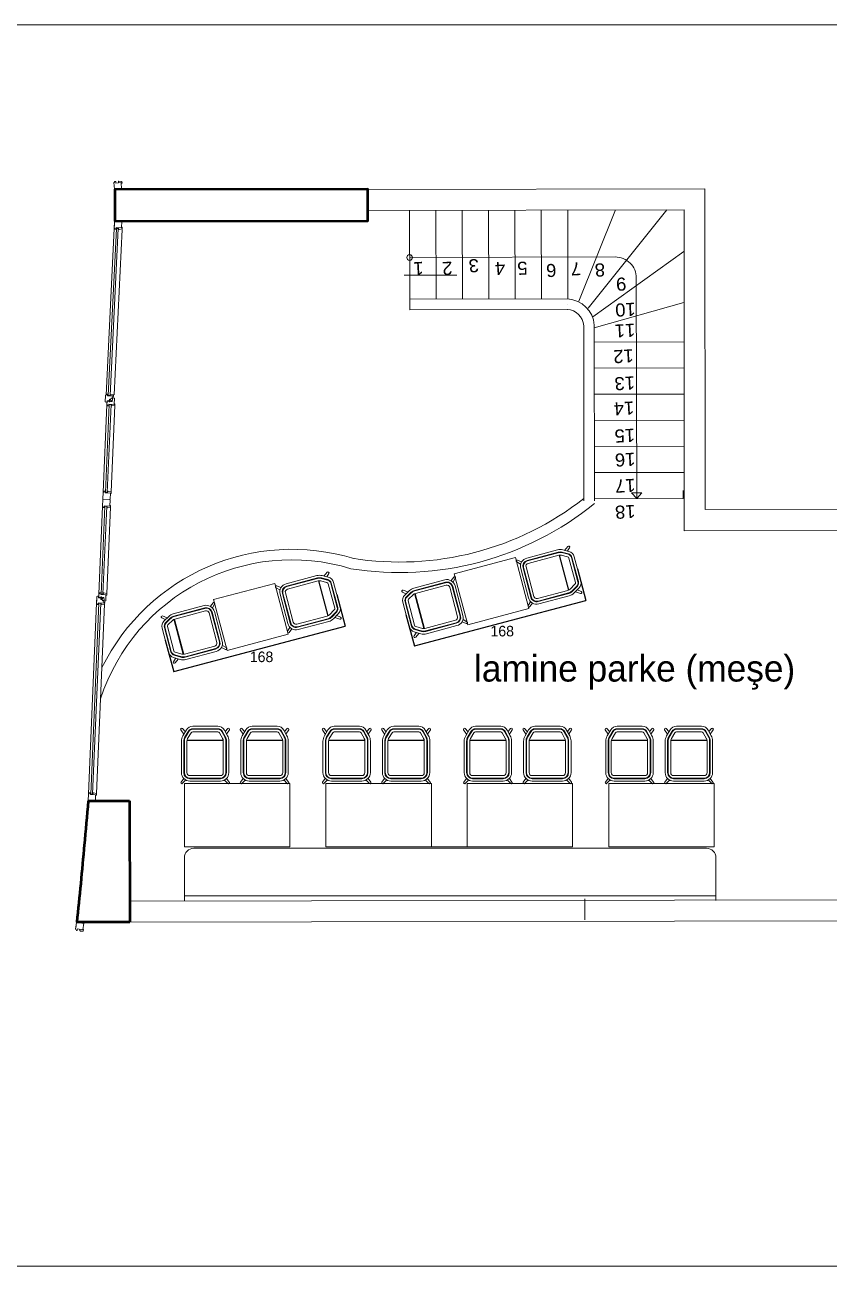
# Model space of a CAD drawing. Header units: millimetres. Extents: x 280 to 14881, y -4087 to -2041.
# Drawn here: x 7125 to 7888, y -3219 to -2041 of the extents above; entities that cross this region are included whole.
import ezdxf

# ---------------------------------------------------------------- set-up
doc = ezdxf.new("R2010")
doc.units = ezdxf.units.MM
doc.layers.get('Defpoints').update_dxf_attribs({"lineweight": 18})
for name, color, linetype, lineweight in [('alan', 2, 'Continuous', 0), ('dog-pen', 150, 'Continuous', 5), ('duvar2', 234, 'Continuous', 0), ('kolon', 105, 'Continuous', 50), ('korkuluk', 34, 'Continuous', 5), ('merdiven', 8, 'Continuous', 5), ('PAGE-MOBİLYA İNCE', 59, 'Continuous', 18), ('PAGE-MOBİLYA ORTA', 28, 'Continuous', 25), ('pen-gor', 4, 'Continuous', 5), ('YAZI', 9, 'Continuous', 18)]:
    doc.layers.add(name, color=color, linetype=linetype, lineweight=lineweight)
doc.styles.add('DDG Dimensions', font='arial.ttf')
doc.dimstyles.get("Standard").update_dxf_attribs({"dimtxt": 10, "dimasz": 0.18, "dimexe": 0.18, "dimexo": 0.0625, "dimgap": 0.09, "dimtad": 2, "dimtih": 1, "dimtoh": 1, "dimdec": 0, "dimzin": 0, "dimtxsty": 'Standard', "dimcen": 0.09, "dimadec": 0, "dimazin": 0, "dimtfac": 1, "dimtdec": 0, "dimtofl": 0, "dimtmove": 0, "dimatfit": 3, "dimfxl": 1, "dimtolj": 1, "dimtzin": 0, "dimarcsym": 0})

# ---------------------------------------------------------------- blocks, each defined once
blk = doc.blocks.new('bar taburesi plan re')
at = {"color": 0, "linetype": 'ByBlock'}
for p, q in [((-23.61777768538741, 0.908719418075634), (-21.09937028377317, -2.346922998665831)), ((-19.25823960673733, -0.8735570849457872, 11.09277198386348), (-22.11755768936564, 2.087675640937959)), ((13.70723894572438, 0), (-15.25433880771015, 0)), ((17.72998585250752, -0.8469405977775748, 10.99306667512241), (20.56360348869203, 2.087675640937959)), ((22.06382348472107, 0.908719418075634), (19.54541608310683, -2.346922998665831)), ((-23.25433880771015, -8), (-23.25433880771015, -37.92328750973684)), ((-20.96433880770928, -8), (-20.96433880770928, -37.92328750973684)), ((-20.49433880771539, -8), (-20.49433880771539, -37.92328750973684)), ((-18.00433880771015, -8), (-18.00433880771015, -37.92328750973684)), ((13.70723894572438, -2.290000000000873), (-15.25433880771015, -2.290000000000873)), ((13.70723894572438, -2.760000000002037), (-15.25433880771015, -2.760000000002037)), ((13.70723894572438, -5.25), (-15.25433880771015, -5.25)), ((16.45723894572438, -38.19216937051533), (16.45723894572438, -8)), ((18.94723894572235, -38.19216937051533), (18.94723894572235, -8)), ((19.41723894572351, -38.19216937051533), (19.41723894572351, -8)), ((21.70723894572438, -38.19216937051533), (21.70723894572438, -8)), ((-23.82639056940389, -48.61676183580128), (-21.07698997910484, -44.64448935128894)), ((-19.82751433739031, -46.99507293582428), (-22.28096758052561, -49.81743958631704)), ((-21.8508835344619, -43.03204653331341), (-18.55317194934469, -48.5811290025631)), ((-19.88227479203487, -41.86214071691209), (-16.58456320692494, -47.4112231861654)), ((-19.47823718988366, -41.62202904280639), (-16.18052560476644, -47.17111151205607)), ((-17.97411739054951, -38.45825491903088), (16.44978029829508, -38.45825491903088)), ((-17.97411739054951, -38.94177221614518), (16.44978029829508, -38.94177221614518)), ((-17.33769755291723, -40.34994804593589), (-14.0399859678073, -45.89903051518557)), ((11.35615046416933, -46.74500338578218), (-12.53485857626947, -46.75499753293843)), ((12.88466560615052, -45.8458284221342), (16.00069937789522, -40.24516248699001)), ((15.06056591687229, -47.05643068455539), (18.17659968862426, -41.4557647494148)), ((15.47127802371688, -47.28493793890812), (18.58731179546157, -41.68427200376753)), ((17.47240722514834, -48.39830307182274), (20.44579441047972, -43.05402584611875)), ((18.29993057515094, -47.01474840551236), (20.75338381827896, -49.83711505600149)), ((22.29880680715723, -48.63643730548574), (19.54940621685819, -44.66416482097701)), ((11.35719208715454, -49.23500316791615), (-12.53381695328426, -49.2449973150724)), ((11.35738869872148, -49.70500312678996), (-12.53362034171732, -49.71499727394984)), ((11.35834665721631, -51.99500292642188), (-12.53266238322249, -52.00499707357812))]:
    blk.add_line(p, q, dxfattribs=at)
for centre, radius, start, end in [((-22.86467605484359, 1.498876398174616), 0.9567901165355821, 38.08598892795185, 218.0835004905055), ((-15.25433880771015, -8), 8, 90, 180), ((13.70723894572438, -8), 8, 0, 90), ((21.31459080184141, 1.499345680163969, 0.0020470716276577), 0.9540382563419963, 321.7509979610345, 141.9472325480943), ((-15.25433880771015, -8), 5.709999999999999, 90, 180), ((-15.25433880771015, -8), 5.24, 90, 180), ((-15.25433880771015, -8), 2.75, 90, 180), ((13.70723894572438, -8), 5.709999999999999, 0, 90), ((13.70723894572438, -8), 5.24, 0, 90), ((13.70723894572438, -8), 2.75, 0, 90), ((-13.25433880771015, -37.92328750973684), 10, 180, 210.7221907860423), ((-13.25433880771015, -37.92328750973684), 7.709999999999999, 180, 210.7221907860423), ((-13.25433880771015, -37.92328750973684), 7.24, 180, 210.7221907860423), ((-13.25433880771015, -37.92328750973684), 4.75, 180, 210.7221907860423), ((-12.53559064062574, -45.00499768605732), 1.75, 210.7221907860423, 270.0239681137517), ((11.35541839982034, -44.99500353889742), 1.75, 270.0239681137517, 330.9098179498873), ((11.35541839982034, -44.99500353889742), 4.24, 270.0239681137517, 330.9098179498873), ((11.70723894572438, -38.19216937051533), 4.75, 330.9098179498873, 0), ((11.70723894572438, -38.19216937051533), 7.24, 330.9098179498873, 0), ((11.70723894572438, -38.19216937051533), 7.709999999999999, 330.9098179498873, 0), ((11.70723894572438, -38.19216937051533), 10, 330.9098179498873, 0), ((-23.02058201616455, -49.17450064163132), 0.98, 145.3110308115134, 318.9999150743826), ((-12.53559064062574, -45.00499768605732), 7, 210.7221907860423, 270.0239681137517), ((-12.53559064062574, -45.00499768605732), 4.709999999999999, 210.7221907860423, 270.0239681137517), ((-12.53559064062574, -45.00499768605732), 4.24, 210.7221907860423, 270.0239681137517), ((11.35541839982034, -44.99500353889742), 4.709999999999999, 270.0239681137517, 330.9098179498873), ((11.35541839982034, -44.99500353889742), 7, 270.0239681137517, 330.9098179498873), ((21.4929982539179, -49.19417611131575), 0.98, 221.0000849256174, 34.68896918848657)]:
    blk.add_arc(centre, radius, start, end, dxfattribs=at)
blk = doc.blocks.new('*D36')
at = {"layer": 'Defpoints', "color": 0, "transparency": 16777216}
for p in [(7420.947948611513, -2581.459867351404), (7428.889123044499, -2611.34020159353), (7258.168298694945, -2624.794062406509)]:
    blk.add_point(p, dxfattribs=at)
at = {"layer": 'duvar2', "color": 0, "lineweight": -2, "transparency": 16777216}
for p, q in [((7420.964001725473, -2581.520270559367), (7428.935356012704, -2611.514162832463)), ((7266.265335185677, -2654.560061715414), (7428.715161805565, -2611.386434561734)), ((7258.184351808905, -2624.854465614471), (7266.137606914946, -2654.780255922551))]:
    blk.add_line(p, q, dxfattribs=at)
at = {"layer": 'duvar2', "color": 0, "transparency": 16777216}
for points in [[(7428.707456310865, -2611.357441021912), (7428.722867300266, -2611.415428101555), (7428.889123044499, -2611.34020159353)], [(7266.257629690976, -2654.531068175592), (7266.273040680377, -2654.589055255236), (7266.091373946743, -2654.606294683618)]]:
    blk.add_solid(points, dxfattribs=at)
at = {"layer": 'duvar2', "color": 0, "transparency": 16777216, "insert": (7349.529362551365, -2640.645842420142), "char_height": 10, "attachment_point": 5}
blk.add_mtext('\\A1;168', dxfattribs=at)
blk = doc.blocks.new('*D37')
at = {"layer": 'Defpoints', "color": 0, "transparency": 16777216}
for p in [(7649.264290643911, -2557.047049862193), (7657.205465076897, -2586.92738410432), (7486.484640727344, -2600.381244917297)]:
    blk.add_point(p, dxfattribs=at)
at = {"layer": 'duvar2', "color": 0, "lineweight": -2, "transparency": 16777216}
for p, q in [((7649.280343757871, -2557.107453070156), (7657.251698045102, -2587.101345343252)), ((7494.581677218074, -2630.147244226204), (7657.031503837963, -2586.973617072524)), ((7486.500693841303, -2600.44164812526), (7494.453948947345, -2630.367438433341))]:
    blk.add_line(p, q, dxfattribs=at)
at = {"layer": 'duvar2', "color": 0, "transparency": 16777216}
for points in [[(7657.023798343263, -2586.944623532702), (7657.039209332665, -2587.002610612346), (7657.205465076897, -2586.92738410432)], [(7494.573971723374, -2630.118250686382), (7494.589382712775, -2630.176237766025), (7494.40771597914, -2630.193477194408)]]:
    blk.add_solid(points, dxfattribs=at)
at = {"layer": 'duvar2', "color": 0, "transparency": 16777216, "insert": (7577.845704583764, -2616.233024930932), "char_height": 10, "attachment_point": 5}
blk.add_mtext('\\A1;168', dxfattribs=at)

msp = doc.modelspace()

# ---------------------------------------------------------------- linework, layer by layer
at = {"layer": 'alan'}
msp.add_line((7656.100845288445, -2890.035084127992), (7656.072589362066, -2870.160672447042), dxfattribs=at)
at = {"layer": 'dog-pen'}
for points in [[(7216.747807357879, -2196.842709433507), (7216.32266556202, -2190.657302862101), (7211.334434456054, -2191.000159149082), (7211.238434695711, -2189.603454439459), (7211.025191200013, -2189.417639446672), (7210.426603467276, -2189.458782201122), (7209.697057747715, -2190.511285428214), (7209.497528503478, -2190.524999679708), (7209.723813652879, -2193.817232209638)], [(7216.32266556202, -2190.657302862101), (7216.747807357879, -2196.842709433507), (7216.049455003056, -2196.890709313686), (7216.049455003056, -2196.890709313686), (7215.25133802609, -2196.945566319611), (7215.25133802609, -2196.945566319611), (7214.952044159712, -2196.966137696816), (7214.952044159712, -2196.966137696816), (7213.754868694297, -2197.048423205697), (7213.754868694297, -2197.048423205697), (7211.560047007697, -2197.199279971976), (7211.560047007697, -2197.199279971976), (7210.362871542256, -2197.281565480846), (7209.936384550787, -2196.909935495298), (7209.49752850346, -2190.524999679716)], [(7216.35695119073, -2191.156125972686), (7216.855774301308, -2191.121840344009), (7217.134496790455, -2190.801975100434), (7217.0457571566, -2189.510898288323), (7214.118297486431, -2189.210931824176), (7213.939339619414, -2189.523939941997), (7213.64004575304, -2189.54451131922), (7213.728785386917, -2190.835588131335)], [(7216.530853304157, -2233.46541478906), (7216.796047615931, -2227.271089000295), (7216.096688252695, -2227.241147707047), (7216.096688252695, -2227.241147707047), (7215.29742040897, -2227.206929086171), (7215.29742040897, -2227.206929086171), (7214.997694967555, -2227.19409710336), (7214.997694967555, -2227.19409710336), (7213.798793202022, -2227.142769172036), (7213.798793202022, -2227.142769172036), (7211.600806631835, -2227.048667964622), (7211.600806631835, -2227.048667964622), (7210.401904866267, -2226.997340033327), (7209.985161633955, -2227.379864644763), (7209.711412666966, -2233.774007394402)], [(7216.796047615931, -2227.271089000295), (7216.530853304157, -2233.46541478906), (7211.535429280993, -2233.251548408591), (7211.475546694452, -2234.650267135055), (7211.267175078327, -2234.841529440773), (7210.667724195544, -2234.815865475111), (7209.911229627913, -2233.782562049602), (7209.711412666988, -2233.774007394402), (7209.852564478104, -2230.477027539115)], [(7216.55223994219, -2232.965872386741), (7217.051782344519, -2232.987259024796), (7217.338675803108, -2233.299816448985), (7217.283321927385, -2234.592754964864), (7214.364589355875, -2234.968254866528), (7214.17760437779, -2234.659974769924), (7213.87787893639, -2234.647142787091), (7213.933232812109, -2233.354204271216)], [(7208.286585060563, -2393.073053573406), (7208.179651870345, -2395.570765584993), (7207.480292507105, -2395.540824291735), (7207.497401817556, -2395.141190369906), (7206.698133973827, -2395.106971749041), (7206.681024663383, -2395.506605670858), (7206.38129922199, -2395.493773688029), (7206.347080601117, -2396.293041531722), (7205.14817883556, -2396.241713600421), (7205.08829624904, -2397.640432326929), (7202.890309678867, -2397.546331119525), (7202.826149764711, -2399.044958326476), (7201.627247999146, -2398.993630395174), (7201.24472338771, -2398.576887162859), (7201.518472354674, -2392.182744413238)], [(7208.179651870345, -2395.570765584993), (7208.286585060563, -2393.073053573406), (7203.291161037392, -2392.859187192955), (7203.351043623912, -2391.460468466501), (7203.159781318234, -2391.25209685034), (7202.560330435452, -2391.226432884681), (7201.718289315635, -2392.191299068445), (7201.51847235471, -2392.182744413234), (7201.377320543615, -2395.479724268529)], [(7202.560330435452, -2391.226432884681), (7203.159781318234, -2391.25209685034)], [(7208.313778971686, -2394.775775068907), (7208.228232419504, -2396.773944678191), (7208.313778971686, -2394.775775068907), (7209.512680737236, -2394.82710300022), (7209.895205348635, -2395.243846232466), (7209.647120347319, -2401.038538099334), (7204.651696324141, -2400.824671718883), (7204.591813737621, -2402.223390445399), (7204.383442121481, -2402.414652751109), (7203.783991238673, -2402.388988785469), (7203.027496671071, -2401.355685359964), (7202.827679710146, -2401.347130704742), (7202.968831521259, -2398.050150849451), (7205.05768321353, -2398.139579724482), (7205.032019247854, -2398.739030607258), (7205.540788047652, -2398.760812250041), (7205.630611927449, -2396.662734160333), (7206.529788251613, -2396.701230108823), (7206.516956268788, -2397.000955550198), (7206.716773229724, -2397.00951020542), (7206.668215596317, -2398.14370421925), (7207.867117361846, -2398.195032150559), (7207.915674995271, -2397.060838136722), (7208.115491956214, -2397.069392791936), (7208.128323939036, -2396.769667350569), (7208.228232419504, -2396.773944678191)], [(7208.26519842253, -2393.572595975713), (7208.764740824845, -2393.593982613771), (7209.077298249082, -2393.307089155203), (7209.13265212479, -2392.014150639347), (7206.256692829375, -2391.390565736359), (7206.044043885646, -2391.681736522531), (7205.744318444224, -2391.668904539691), (7205.688964568519, -2392.961843055569)], [(7209.668506985367, -2400.53899569703), (7210.168049387677, -2400.560382335081), (7210.45494284626, -2400.872939759329), (7210.399588970533, -2402.165878275215), (7207.480856399052, -2402.541378176875), (7207.293871420959, -2402.233098080202), (7206.994145979574, -2402.220266097384), (7207.049499855286, -2400.927327581498)], [(7199.277497804796, -2484.271169250782), (7199.477314765729, -2484.279723905996), (7200.319355885513, -2483.314857722233), (7200.918806768314, -2483.340521687884), (7201.110069073999, -2483.548893304038), (7201.050186487464, -2484.947612030503), (7206.045610510635, -2485.161478410957), (7205.797525509319, -2490.956170277817), (7205.380782277047, -2491.338694889268), (7198.98663952736, -2491.064945922279), (7199.277497804796, -2484.271169250782)], [(7206.02422387258, -2485.661020813279), (7206.523766274913, -2485.682407451315), (7206.836323699154, -2485.395513992758), (7206.891677574858, -2484.102575476894), (7204.01571827949, -2483.478990573889), (7203.803069335714, -2483.77016136006), (7203.503343894336, -2483.757329377235), (7203.447990018609, -2485.050267893113)], [(7198.695781249953, -2497.858722593783), (7198.895598210878, -2497.867277249015), (7199.652092778488, -2498.900580674503), (7200.251543661274, -2498.926244640164), (7200.459915277406, -2498.734982334443), (7200.519797863937, -2497.336263607989), (7205.515221887115, -2497.55012998844), (7205.763306888439, -2491.755438121576), (7205.380782277047, -2491.338694889268), (7198.98663952736, -2491.064945922279), (7198.695781249953, -2497.858722593783)], [(7205.536608525141, -2497.050587586136), (7206.036150927463, -2497.071974224173), (7206.323044386045, -2497.384531648391), (7206.267690510325, -2498.677470164259), (7203.348957938859, -2499.052970065908), (7203.161972960748, -2498.744689969315), (7202.862247519355, -2498.7318579865), (7202.917601395086, -2497.438919470604)], [(7199.877359001457, -2589.493125687279), (7199.984292191668, -2586.995413675695), (7199.284932828468, -2586.965472382426), (7199.26782351801, -2587.365106304262), (7198.468555674284, -2587.330887683382), (7198.485664984728, -2586.931253761561), (7198.185939543306, -2586.918421778739), (7198.220158164204, -2586.119153935017), (7197.021256398646, -2586.067826003718), (7197.081138985177, -2584.669107277214), (7194.883152415001, -2584.575006069806), (7194.947312329139, -2583.076378862856), (7193.748410563552, -2583.025050931554), (7193.331667331244, -2583.407575542989), (7193.057918364248, -2589.801718292629)], [(7199.984292191668, -2586.995413675695), (7199.877359001457, -2589.493125687279), (7194.881934978275, -2589.279259306824), (7194.822052391763, -2590.677978033282), (7194.613680775616, -2590.869240339003), (7194.014229892829, -2590.843576373352), (7193.257735325213, -2589.810272947832), (7193.057918364291, -2589.801718292614), (7193.199070175389, -2586.504738437337)], [(7194.014229892829, -2590.843576373352), (7194.613680775616, -2590.869240339003)], [(7200.049982051278, -2587.798958847003), (7200.135528603456, -2585.800789237741), (7200.049982051278, -2587.798958847003), (7201.248883816814, -2587.850286778312), (7201.665627049104, -2587.467762166927), (7201.913712050435, -2581.673070300048), (7196.918288027278, -2581.459203919587), (7196.978170613784, -2580.060485193089), (7196.786908308091, -2579.852113576932), (7196.187457425309, -2579.826449611273), (7195.345416305521, -2580.791315795033), (7195.145599344589, -2580.782761139812), (7195.00444753348, -2584.079740995106), (7197.093299225751, -2584.169169870131), (7197.118963191399, -2583.569718987384), (7197.627731991193, -2583.591500630186), (7197.537908111408, -2585.68957871989), (7198.437084435573, -2585.728074668374), (7198.449916418387, -2585.428349227002), (7198.64973337933, -2585.436903882213), (7198.698291012755, -2584.30270986838), (7199.897192778277, -2584.3540377997), (7199.848635144885, -2585.488231813515), (7200.048452105817, -2585.496786468741), (7200.035620122992, -2585.796511910119), (7200.135528603456, -2585.800789237741)], [(7199.898745639504, -2588.993583284957), (7200.398288041808, -2589.014969923015), (7200.685181500397, -2589.327527347208), (7200.629827624682, -2590.620465863101), (7197.711095053153, -2590.995965764747), (7197.524110075086, -2590.687685668143), (7197.224384633686, -2590.674853685314), (7197.279738509391, -2589.381915169439)], [(7201.892325412387, -2582.17261270237), (7202.391867814709, -2582.19399934041), (7202.704425238928, -2581.907105881803), (7202.759779114658, -2580.614167365935), (7199.883819819261, -2579.990582462951), (7199.67117087551, -2580.281753249163), (7199.371445434135, -2580.26892126633), (7199.316091558412, -2581.561859782223)], [(7192.091475991285, -2771.40251890131), (7191.826281679514, -2777.596844690053), (7191.126922316278, -2777.566903396792), (7191.126922316278, -2777.566903396792), (7190.327654472552, -2777.532684775926), (7190.327654472552, -2777.532684775926), (7190.027929031145, -2777.519852793104), (7190.027929031145, -2777.519852793104), (7188.829027265612, -2777.468524861792), (7188.829027265612, -2777.468524861792), (7186.631040695429, -2777.374423654399), (7186.631040695429, -2777.374423654399), (7185.432138929838, -2777.323095723079), (7185.049614318406, -2776.906352490767), (7185.323363285392, -2770.512209741139)], [(7191.826281679514, -2777.596844690053), (7192.091475991285, -2771.40251890131), (7187.096051968088, -2771.188652520863), (7187.155934554612, -2769.789933794413), (7186.964672248934, -2769.581562178251), (7186.365221366155, -2769.555898212589), (7185.523180246324, -2770.52076439636), (7185.323363285414, -2770.512209741146), (7185.182211474304, -2773.809189596433)], [(7192.07008935323, -2771.902061303628), (7192.569631755538, -2771.923447941675), (7192.882189179767, -2771.63655448313), (7192.93754305549, -2770.343615967255), (7190.061583760082, -2769.720031064253), (7189.848934816342, -2770.011201850424), (7189.549209374931, -2769.998369867599), (7189.493855499211, -2771.29130838347)], [(7179.802486176071, -2899.543503730232), (7180.861981110407, -2893.434701025597), (7180.172277579266, -2893.315080629787), (7180.172277579266, -2893.315080629787), (7179.384044972197, -2893.178371605996), (7179.384044972197, -2893.178371605996), (7179.088457744529, -2893.127105722078), (7179.088457744529, -2893.127105722078), (7177.906108833984, -2892.922042186385), (7177.906108833984, -2892.922042186385), (7175.738469164615, -2892.546092370989), (7175.738469164615, -2892.546092370989), (7174.556120254023, -2892.34102883531), (7174.093649438582, -2892.666790626945), (7172.999977248281, -2898.972651483318)], [(7180.861981110407, -2893.434701025597), (7179.802486176071, -2899.543503730232), (7174.87603238201, -2898.689072331572), (7174.636791590383, -2900.068479393869), (7174.405556182701, -2900.231360289692), (7173.814381727385, -2900.128828521867), (7173.19703540007, -2899.006828739251), (7172.999977248332, -2898.972651483307), (7173.56390197144, -2895.721191979255)], [(7179.88792931593, -2899.050858350833), (7180.380574695337, -2899.136301490698), (7180.62489603908, -2899.48315460226), (7180.40374819269, -2900.758241927671), (7177.460961852245, -2900.755317095854), (7177.315169584432, -2900.425552612271), (7177.01958235677, -2900.374286728338), (7177.24073020315, -2899.099199402923)]]:
    msp.add_lwpolyline(points, dxfattribs=at)
for points in [[(7213.621471574799, -2234.128139817842), (7211.823118926433, -2234.051147920874), (7204.021540465867, -2392.645865179258), (7205.819893114192, -2392.722857076244)], [(7203.161096560059, -2484.737710468906), (7201.362743911697, -2484.660718571949), (7204.938589782723, -2401.137229143149), (7206.73694243106, -2401.214221040109)], [(7202.605043970871, -2497.725812929179), (7200.806691322519, -2497.648821032193), (7197.230845451482, -2581.172310460994), (7199.029198099826, -2581.249302357954)], [(7189.206962040702, -2770.978750959266), (7187.408609392343, -2770.901759062313), (7195.168828436865, -2589.591816731087), (7196.967181085183, -2589.668808628057)]]:
    msp.add_lwpolyline(points, close=True, dxfattribs=at)
at = {"layer": 'duvar2'}
for p, q in [((7941.359216403151, -2871.235963736888), (7224.523351815427, -2872.255106428509)), ((7941.498038462592, -2891.087278697711), (7224.55605344483, -2892.259291976721))]:
    msp.add_line(p, q, dxfattribs=at)
msp.add_lwpolyline([(5120.459765931304, -2040.894049920522), (9928.750396595624, -2040.894049920522), (9928.750396595624, -3218.739370981044), (5120.459765931304, -3218.739370981044)], close=True, dxfattribs=at)
for points in [[(7450.362797052665, -2197.039830243581), (7769.922953081657, -2196.486980168646), (7770.35568419817, -2500.857689582952), (7940.627941065108, -2500.615609443345)], [(7940.656375514667, -2520.615589230385), (7750.384138860689, -2520.886103819548), (7750.460851223825, -2216.520680205257), (7450.395491796251, -2217.039803610716)]]:
    msp.add_lwpolyline(points, dxfattribs=at)
for centre, radius, start, end in [((7480.636117400914, -2267.654359213154), 292.9751580456108, 260.8923535310014, 309.1002374983699), ((7480.636117400914, -2267.654359213154), 282.9751580456108, 260.8923535310014, 308.143029178487), ((7378.352011593839, -2739.478521615034), 200.9126549853483, 72.97123361551336, 153.8185819865216), ((7378.352011593839, -2739.478521615034), 190.9126549853483, 72.97123361551336, 161.9996131649705)]:
    msp.add_arc(centre, radius, start, end, dxfattribs=at)
at = {"layer": 'kolon'}
for p, q in [((7185.432138893841, -2777.32309571827), (7224.368058670065, -2777.259445637841)), ((7224.368058670065, -2777.259445637841), (7224.556053444834, -2892.259291976714)), ((7224.556053444834, -2892.259291976714), (7174.556120254023, -2892.34102883531))]:
    msp.add_line(p, q, dxfattribs=at)
msp.add_lwpolyline([(7210.411913657412, -2227.281525395336), (7450.41159297332, -2226.889188474086), (7450.362550858161, -2196.889228559599), (7210.362871542256, -2197.281565480846), (7210.411913657412, -2227.281525395336)], dxfattribs=at)
for centre, radius, start, end in [((1490.916999997524, -2273.138227347999), 5716.791499487535, 354.515526445529, 354.9403007989935), ((3156.54915230165, -2470.116144853224), 4040.130424524367, 354.0011941227119, 355.0511733386364)]:
    msp.add_arc(centre, radius, start, end, dxfattribs=at)
at = {"layer": 'korkuluk'}
for p, q in [((7640.082203085814, -2301.008413327554), (7490.082427561767, -2301.267918104901)), ((7490.082427561767, -2301.26791810489), (7490.099727880253, -2311.267903139846)), ((7640.099503404323, -2311.008398362481), (7490.099727880253, -2311.267903139846))]:
    msp.add_line(p, q, dxfattribs=at)
for points in [[(7655.413284554415, -2492.609045160718), (7655.124592390708, -2325.738283895209)], [(7665.413021739165, -2492.609045160718), (7665.124282053686, -2325.710815207605)]]:
    msp.add_lwpolyline(points, dxfattribs=at)
for centre, major_axis, ratio, start_param, end_param in [((7638.252126304134, -2327.636211647156), (26.8966785897643, 1.516153422619717), 0.9906221874389624, 0.0144657362296568, 1.447025817628126), ((7638.252126304138, -2327.636211647145), (16.91252845292536, 0.9533514635823078), 0.9906221874389628, 0.0144657362299948, 1.447025817628151)]:
    msp.add_ellipse(centre, major_axis=major_axis, ratio=ratio, start_param=start_param, end_param=end_param, dxfattribs=at)
at = {"layer": 'merdiven'}
for p, q in [((7490.082427561763, -2301.267918104897), (7489.936591675767, -2216.971396146217)), ((7515.082390149106, -2301.224667308676), (7514.936554263109, -2216.928145349995)), ((7540.082352736441, -2301.181416512454), (7539.936516850445, -2216.884894553777)), ((7565.082315323791, -2301.138165716226), (7564.936479437794, -2216.841643757545)), ((7590.082277911133, -2301.094914919997), (7589.936442025144, -2216.798392961316)), ((7615.082240498483, -2301.051664123768), (7614.93640461249, -2216.755142165088)), ((7640.082203085814, -2301.008413327554), (7639.936367199829, -2216.71189136887)), ((7650.408163952899, -2303.098439686468), (7685.41705572182, -2216.586958009246)), ((7659.276909061857, -2309.745330770418), (7734.113044458023, -2216.453192367828)), ((7490.013979069394, -2261.703103171896), (7685.012094182544, -2261.167452318046)), ((7663.876893894416, -2317.932755902164), (7750.001652706276, -2256.119473572426)), ((7705.408162855019, -2490.40815081119), (7705.045750619312, -2280.92547940658)), ((7640.090812148945, -2305.984651325407), (7640.090614198627, -2305.870231455627)), ((7665.128788668058, -2328.315742784771), (7750.085169624581, -2304.394187924039)), ((7750.149688007034, -2341.687308239068), (7665.152325871866, -2341.920792083636)), ((7750.192534395588, -2366.453513818722), (7665.19517226041, -2366.686997663304)), ((7750.23538078415, -2391.219719398376), (7665.238018648968, -2391.453203242954)), ((7750.278227172705, -2415.985924978022), (7665.28086503753, -2416.219408822604)), ((7750.321073561252, -2440.752130557687), (7665.323711426077, -2440.985614402247)), ((7750.363919949796, -2465.51833613734), (7665.366557814636, -2465.751819981911)), ((7700.438103932684, -2484.964859326681), (7710.359357919413, -2484.947695215613)), ((7705.408162855019, -2490.40815081119), (7700.438103932684, -2484.964859326681)), ((7705.408162855019, -2490.40815081119), (7710.359357919413, -2484.947695215613)), ((7749.532161421532, -2490.286944216472), (7749.531691587719, -2482.780560874884)), ((7749.532161421532, -2490.286944216472), (7665.409404203183, -2490.51802556158))]:
    msp.add_line(p, q, dxfattribs=at)
msp.add_circle((7490.013979069394, -2261.703103171896), 2.691280675646857, dxfattribs=at)
msp.add_ellipse((7685.046371293432, -2280.980416781751), major_axis=(19.96830027367399, 1.125603918073637), ratio=0.9906221874389619, start_param=6.229116229213308, end_param=7.799912556009065, dxfattribs=at)
at = {"layer": 'PAGE-MOBİLYA İNCE', "lineweight": 13}
for p, q in [((7532.356479150516, -2561.869985630876), (7590.343558794786, -2546.458996229502)), ((7603.186049962598, -2594.781562599725), (7590.343558794786, -2546.458996229502)), ((7532.356479150516, -2561.869985630876), (7545.198970318328, -2610.192552001099)), ((7304.040137118118, -2586.282803120086), (7362.027216762388, -2570.871813718712)), ((7374.8697079302, -2619.194380088936), (7362.027216762388, -2570.871813718712)), ((7304.040137118118, -2586.282803120086), (7316.88262828593, -2634.605369490309)), ((7545.198970318328, -2610.192552001099), (7603.186049962598, -2594.781562599725)), ((7316.88262828593, -2634.605369490309), (7374.8697079302, -2619.194380088936)), ((7376.295813666438, -2760.700462791007), (7276.295813666438, -2760.700462791007)), ((7276.295813666438, -2760.700462791007), (7276.295813666438, -2820.700462791007)), ((7376.295813666438, -2820.700462791007), (7376.295813666438, -2760.700462791007)), ((7510.597710535265, -2760.700462791007), (7410.597710535265, -2760.700462791007)), ((7410.597710535265, -2760.700462791007), (7410.597710535265, -2820.700462791007)), ((7510.597710535265, -2820.700462791007), (7510.597710535265, -2760.700462791007)), ((7644.597710535265, -2760.700462791007), (7544.597710535265, -2760.700462791007)), ((7544.597710535265, -2760.700462791007), (7544.597710535265, -2820.700462791007)), ((7644.597710535265, -2820.700462791007), (7644.597710535265, -2760.700462791007)), ((7778.899607404092, -2760.700462791007), (7678.899607404092, -2760.700462791007)), ((7678.899607404092, -2760.700462791007), (7678.899607404092, -2820.700462791007)), ((7778.899607404092, -2820.700462791007), (7778.899607404092, -2760.700462791007)), ((7276.295813666438, -2820.700462791007), (7376.295813666438, -2820.700462791007)), ((7285.125124132872, -2822.249841485337), (7771.768400068831, -2822.249841485332)), ((7285.125124132872, -2822.249841485333), (7503.466503200005, -2822.249841485332)), ((7410.597710535265, -2820.700462791007), (7510.597710535265, -2820.700462791007)), ((7544.597710535265, -2820.700462791007), (7510.597710535265, -2820.700462791007)), ((7544.597710535265, -2820.700462791007), (7644.597710535265, -2820.700462791007)), ((7678.899607404092, -2820.700462791007), (7778.899607404092, -2820.700462791007)), ((7276.295813666438, -2867.249841485333), (7276.295813666438, -2831.079151951769)), ((7780.597710535265, -2831.079151951765), (7780.597710535265, -2871.908627745798)), ((7276.295813666438, -2867.249841485333), (7544.597710535265, -2867.249841485333)), ((7276.295813666438, -2867.249841485333), (7276.295813666438, -2872.244154589674)), ((7544.597710535265, -2867.249841485333), (7780.597710535265, -2867.249841485333))]:
    msp.add_line(p, q, dxfattribs=at)
for centre, start, end in [((7285.125124132872, -2831.079151951769), 90, 180), ((7771.768400068831, -2831.079151951765), 0, 90)]:
    msp.add_arc(centre, 8.82931046643472, start, end, dxfattribs=at)
at = {"layer": 'PAGE-MOBİLYA ORTA', "lineweight": 5}
msp.add_line((7534.66641150929, -2278.580664513298), (7484.66641150929, -2278.580664513298), dxfattribs=at)
at = {"layer": 'pen-gor', "ltscale": 500}
for p, q in [((7209.712208853856, -2234.261049482482), (7201.93629435894, -2392.256315858105)), ((7217.284118114254, -2235.07979705294), (7209.550474129021, -2392.087722084276)), ((7199.277497804796, -2484.271169250782), (7202.827679710146, -2401.347130704742)), ((7206.891677574858, -2484.102575476894), (7210.399588970533, -2402.165878275157)), ((7198.695781249953, -2497.858722593783), (7195.145599344589, -2580.782761139812)), ((7206.267690510325, -2498.677470164259), (7202.759779114662, -2580.614167365989)), ((7185.323363285414, -2770.512209741146), (7193.057918364291, -2589.80171829268)), ((7192.93754305549, -2770.343615967255), (7200.629827624682, -2590.620465863101))]:
    msp.add_line(p, q, dxfattribs=at)

# ---------------------------------------------------------------- block references
at = {"layer": 'PAGE-MOBİLYA İNCE', "lineweight": 13, "rotation": 104.8832235666436}
for p in [(7598.876137895255, -2569.903875574337), (7370.559795862857, -2594.316693063547)]:
    msp.add_blockref('bar taburesi plan re', p, dxfattribs=at)
at = {"layer": 'PAGE-MOBİLYA İNCE', "lineweight": 13, "xscale": -1}
for p, rotation in [((7536.589298358987, -2586.4575946067), 284.8832235666436), ((7308.272956326589, -2610.87041209591), 284.8832235666436), ((7296.741493021604, -2758.475953511504), 180), ((7353.081244668821, -2758.475953511504), 180), ((7431.04338989043, -2758.475953511504), 180), ((7487.383141537648, -2758.475953511504), 180), ((7565.04338989043, -2758.475953511504), 180), ((7621.383141537648, -2758.475953511504), 180), ((7699.345286759257, -2758.475953511504), 180), ((7755.685038406475, -2758.475953511504), 180)]:
    msp.add_blockref('bar taburesi plan re', p, dxfattribs=dict(at, rotation=rotation))

# ---------------------------------------------------------------- texts
at = {"layer": 'duvar2', "insert": (7551.08275850151, -2639.028571627323), "char_height": 25, "width": 325.0345834128439, "attachment_point": 1}
msp.add_mtext('lamine parke (meşe)', dxfattribs=at)
at = {"layer": 'YAZI', "style": 'DDG Dimensions'}
for s, height, oblique, width, p in [('1', 12.38277738485179, 0.0006498154628690001, 1.009466581627359, (7502.965214139072, -2265.658191841763)), ('2', 12.38277738485177, 0.0006498154702479, 1.00946658162736, (7530.246760694452, -2265.487693765774)), ('3', 12.38277738485178, 0.0006498154519788, 1.00946658162736, (7555.370218320622, -2263.006411856286)), ('4', 12.38277738485173, 0.0006498154465337, 1.009466581627364, (7580.326127756405, -2265.447520193318)), ('5', 12.38277738485182, 0.0006498154702479, 1.009466581627357, (7601.53048153378, -2265.38159871226)), ('6', 12.38277738485182, 0.0006498154574239, 1.009466581627356, (7628.879499321123, -2267.51612324935)), ('7', 12.38277738485178, 0.0006498154648028001, 1.00946658162736, (7652.179537233809, -2265.922353435539)), ('8', 12.38277738485183, 0.0006498154593577, 1.009466581627355, (7675.014736082405, -2267.066618544717)), ('9', 12.38277738485185, 0.0006498154519788, 1.009466581627354, (7695.222334762493, -2280.471904863551)), ('10', 12.38277738485187, 0.0006498154593577, 1.009466581627352, (7704.134536125479, -2304.428073570658)), ('11', 12.38277738485179, 0.0006498154628690001, 1.009466581627359, (7703.715748293311, -2324.304992219602)), ('12', 12.38277738485179, 0.0006498154683142, 1.009466581627359, (7702.24682705892, -2348.626127611684)), ('13', 12.38277738485178, 0.0006498154776268, 1.00946658162736, (7703.42287153237, -2374.305936385581)), ('14', 12.38277738485183, 0.0006498154519788, 1.009466581627356, (7702.752731607357, -2398.121881230332)), ('15', 12.3827773848519, 0.0006498154776268, 1.00946658162735, (7703.497890499759, -2423.992023572557)), ('16', 12.3827773848518, 0.0006498154648028001, 1.009466581627358, (7703.861662633157, -2446.768060743363)), ('17', 12.38277738485177, 0.0006498154574239, 1.009466581627361, (7703.913022394714, -2471.533791519747)), ('18', 12.38277738485182, 0.0006498154519788, 1.009466581627356, (7703.981408902328, -2496.298572689548))]:
    msp.add_text(s, height=height, rotation=183.1921625920994, dxfattribs=dict(at, oblique=oblique, width=width)).set_placement(p)

# ---------------------------------------------------------------- dimensions: what is measured, and where the dimension line sits
at = {"layer": 'duvar2'}
for base, p1, p2, picture, middle in [((7657.205465076897, -2586.92738410432), (7486.484640727344, -2600.381244917298), (7649.26429064391, -2557.047049862193), '*D37', (7577.845704583764, -2616.233024930932)), ((7428.889123044499, -2611.34020159353), (7258.168298694945, -2624.794062406508), (7420.947948611512, -2581.459867351403), '*D36', (7349.529362551365, -2640.645842420142))]:
    dim = msp.add_linear_dim(base=base, p1=p1, p2=p2, angle=14.88322356665779, dimstyle='Standard', override={"dimfxl": 50, "dimfxlon": 1, "dimarcsym": 1}, dxfattribs=at)
    dim.commit()
    dim.dimension.update_dxf_attribs({"geometry": picture, "text_midpoint": middle})

doc.saveas('drawing.dxf')
